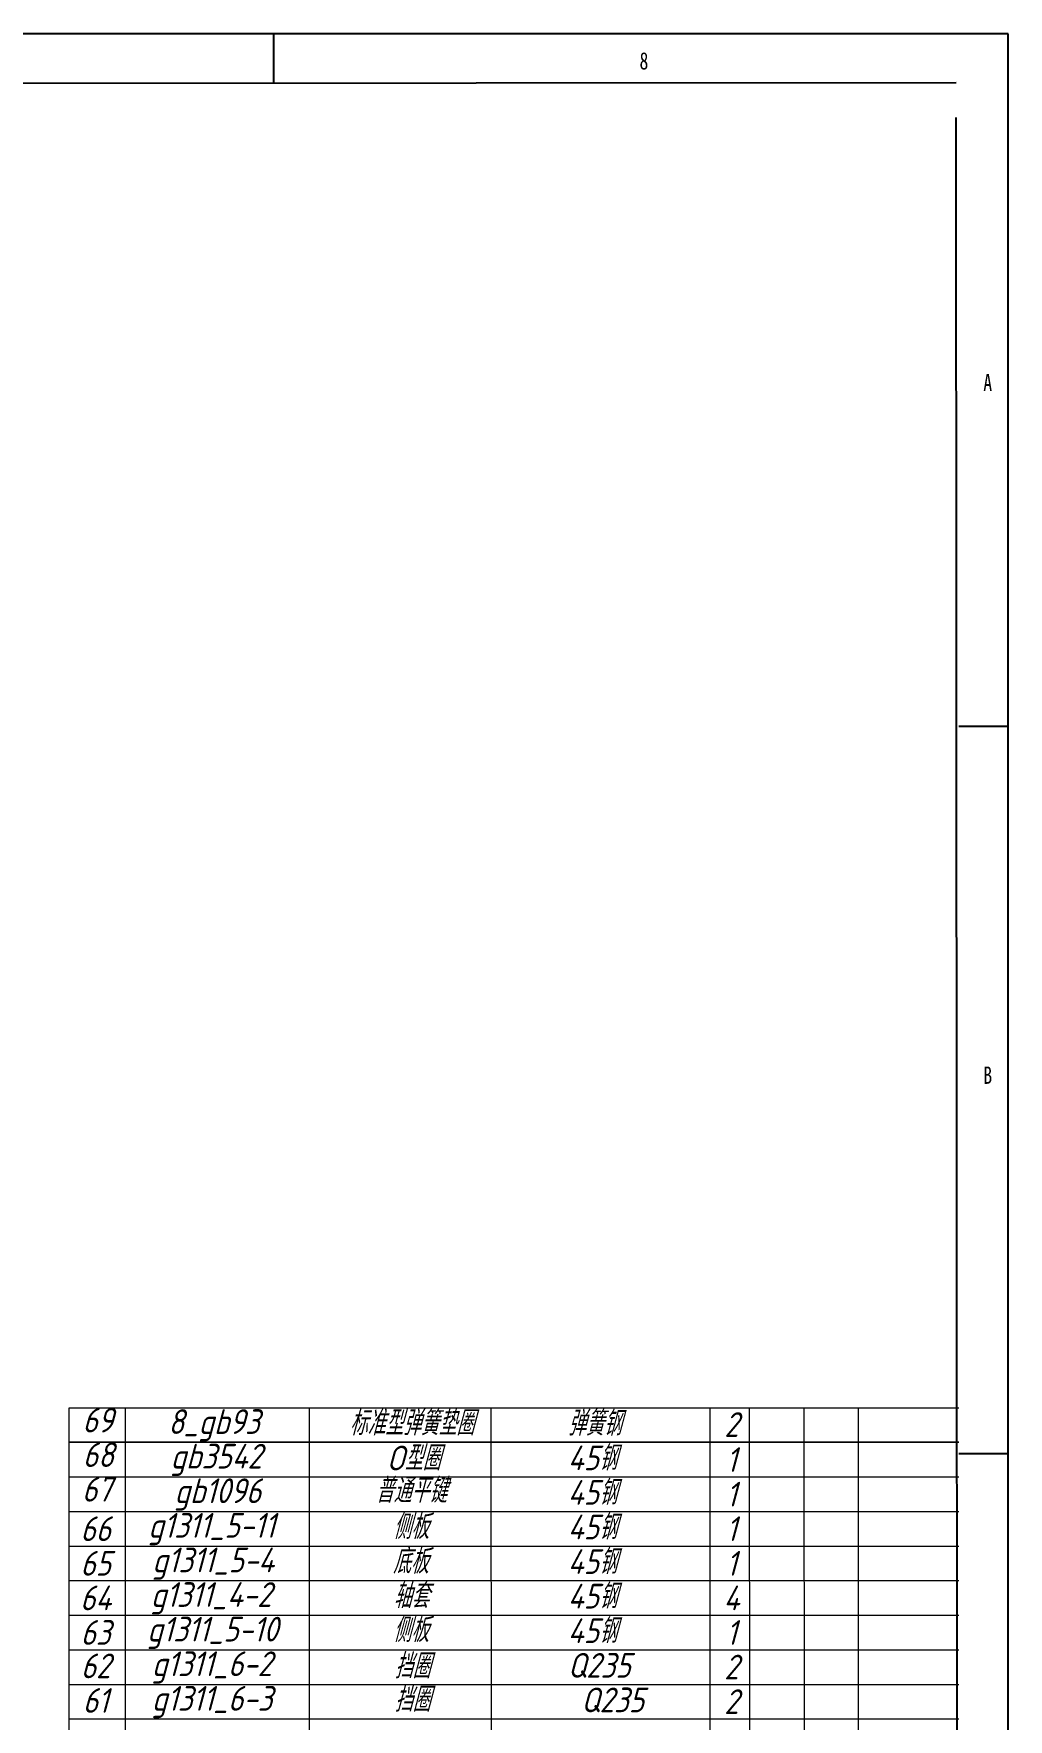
# Model space of a CAD drawing. Header units: millimetres. Extents: x 0 to 1189, y 0 to 841.
# Drawn here: x 991.8 to 1189, y 499.9 to 841 of the extents above; entities that cross this region are included whole.
import ezdxf

# ---------------------------------------------------------------- set-up
doc = ezdxf.new("R2010")
doc.units = ezdxf.units.MM
for name, color, linetype, lineweight in [('10', 7, 'Continuous', 25), ('from', 7, 'Continuous', 15), ('细实线', 7, 'Continuous', 9)]:
    doc.layers.add(name, color=color, linetype=linetype, lineweight=lineweight)
doc.layers.add('5', color=7, linetype='Continuous')
doc.layers.add('9', color=7, linetype='Continuous')
doc.styles.add('SLDTEXTSTYLE0', font='hyswlongfangsong.ttf')
doc.styles.add('样式5.0', font='gbeitc.shx', dxfattribs={"height": 5, "bigfont": 'gbcbig.shx'})

msp = doc.modelspace()

# ---------------------------------------------------------------- linework, layer by layer
at = {"layer": '10', "color": 7}
for p, q in [((1040.375, 831), (1040.375, 841)), ((1189, 700.8333), (1179, 700.8333)), ((1189, 553.6701), (1179, 553.6701))]:
    msp.add_line(p, q, dxfattribs=at)
at = {"layer": '5', "color": 7}
for p, q in [((1178.4503, 831.0499), (24.4505, 830.2687)), ((1179.0061, 0), (1178.4503, 824.0534))]:
    msp.add_line(p, q, dxfattribs=at)
at = {"layer": '9', "color": 7}
for p, q in [((1189, 841), (0, 841)), ((1189, 0), (1189, 841))]:
    msp.add_line(p, q, dxfattribs=at)
at = {"layer": 'from'}
for p, q in [((998.9702, 59.0291), (998.9702, 562.9803)), ((1010.3251, 66.0256), (1010.3251, 562.9803)), ((1047.5884, 66.0256), (1047.5884, 562.9803)), ((1084.66, 66.0256), (1084.3408, 562.9803)), ((1129.0055, 59.0289), (1128.6463, 562.9803)), ((1136.9832, 66.0256), (1136.624, 562.9803)), ((1148.0037, 66.0471), (1147.6892, 562.9803)), ((1159.0017, 66.0256), (1158.6606, 562.9803)), ((998.9702, 521.0006), (1179.0057, 521.0006))]:
    msp.add_line(p, q, dxfattribs=at)
at = {"layer": '细实线'}
for points in [[(998.9702, 562.9803), (1179.0057, 562.9803)], [(998.9702, 548.9871), (1179.0057, 548.9871)], [(998.9702, 541.9905), (1179.0057, 541.9905)], [(998.9702, 534.9938), (1179.0057, 534.9938)], [(998.9702, 527.9973), (1179.0057, 527.9973)], [(998.9702, 521.0006), (1179.0057, 521.0006)], [(998.9702, 520.999), (1179.0057, 520.999)], [(998.9702, 514.0032), (1179.0057, 514.0032)], [(998.9702, 514.0032), (1179.0057, 514.0032)], [(998.9702, 507.0058), (1179.0057, 507.0058)], [(998.9702, 500.0093), (1179.0057, 500.0093)], [(998.9702, 500.0093), (1179.0057, 500.0093)]]:
    msp.add_lwpolyline(points, dxfattribs=at)
msp.add_open_spline([(998.9702, 555.9838), (998.9702, 555.9838), (1179.0057, 555.9838), (1179.0057, 555.9838), (1179.0057, 555.9838), (998.9702, 555.9838), (998.9702, 555.9838)], degree=3, knots=[0, 0, 0, 0, 1, 1, 1, 2, 2, 2, 2], dxfattribs=at)

# ---------------------------------------------------------------- texts
at = {"layer": '9', "color": 7, "char_height": 3.5, "attachment_point": 2, "style": 'SLDTEXTSTYLE0'}
for s, insert in [('8', (1115.2614, 837.2617)), ('A', (1184.8373, 772.1784)), ('B', (1184.8431, 632.0117))]:
    msp.add_mtext(s, dxfattribs=dict(at, insert=insert))
at = {"layer": 'from', "char_height": 5, "style": '样式5.0'}
for s, insert, width, attachment_point in [('\\pi2.6698;69', (998.9702, 562.9803), 10.652126, 1), ('\\pi6.4229;标准型弹簧垫圈', (1049.2381, 562.4036), 37.386153, 1), ('弹簧钢', (1099.8514, 562.3307), 37.386153, 1), ('\\pi9.3702;8_gb93', (1009.6223, 562.6734), 37.386153, 1), ('2', (1132.9728, 559.5775), 8.02073, 5), ('\\pi2.7219;68', (998.9702, 555.9838), 10.652126, 1), ('\\pi9.8389;gb3542', (1009.6223, 555.6734), 37.386153, 1), ('\\pi13.926;O型圈', (1049.2381, 555.2973), 37.386153, 1), ('45钢', (1099.8514, 555.3342), 37.386153, 1), ('1', (1132.9728, 552.4854), 8.02073, 5), ('\\pi11.689;普通平键', (1049.2381, 548.7371), 37.386153, 1), ('\\pi2.5656;67', (998.9702, 548.9871), 10.652126, 1), ('\\pi10.62;gb1096', (1009.6223, 548.6734), 37.386153, 1), ('45钢', (1099.8514, 548.3375), 37.386153, 1), ('1', (1132.9728, 545.4888), 8.02073, 5), ('66', (1004.2962, 538.4922), 10.652126, 5), ('\\pi5.3077;g1311_5-11', (1009.6223, 541.6734), 37.386153, 1), ('\\pi15.246;侧板', (1049.2381, 541.4139), 37.386153, 1), ('45钢', (1099.8514, 541.3409), 37.386153, 1), ('1', (1132.9728, 538.4922), 8.02073, 5), ('65', (1004.2962, 531.4956), 10.652126, 5), ('\\pi6.141;g1311_5-4', (1009.6223, 534.6734), 37.386153, 1), ('\\pi15.191;底板', (1049.2381, 534.4172), 37.386153, 1), ('45钢', (1099.8514, 534.3442), 37.386153, 1), ('1', (1132.9728, 531.4956), 8.02073, 5), ('64', (1004.2962, 524.499), 10.652126, 5), ('\\pi5.8285;g1311_4-2', (1009.6223, 527.6734), 37.386153, 1), ('\\pi15.302;轴套', (1049.2381, 527.4206), 37.386153, 1), ('45钢', (1099.8514, 527.3477), 37.386153, 1), ('4', (1132.9728, 524.499), 8.02073, 5), ('63', (1004.2962, 517.5019), 10.652126, 5), ('\\pi5.0993;g1311_5-10', (1009.6223, 520.6734), 37.386153, 1), ('\\pi15.246;侧板', (1049.2381, 520.5473), 37.386153, 1), ('45钢', (1099.8514, 520.351), 37.386153, 1), ('1', (1132.9728, 517.5019), 8.02073, 5), ('62', (1004.2962, 510.7444), 10.652126, 5), ('\\pi6.0368;g1311_6-2', (1009.6223, 513.6692), 37.386153, 1), ('\\pi15.55;挡圈', (1049.2381, 513.2065), 37.386153, 1), ('Q235', (1099.8514, 513.3536), 37.386153, 1), ('2', (1132.9728, 510.5045), 8.02073, 5), ('61', (1004.2962, 503.747), 10.652126, 5), ('\\pi6.0368;g1311_6-3', (1009.6223, 506.6692), 37.386153, 1), ('\\pi15.55;挡圈', (1049.2381, 506.458), 37.386153, 1), (' Q235', (1099.8514, 506.3562), 37.386153, 1), ('2', (1132.9728, 503.5076), 8.02073, 5)]:
    msp.add_mtext(s, dxfattribs=dict(at, insert=insert, width=width, attachment_point=attachment_point))

doc.saveas('drawing.dxf')
